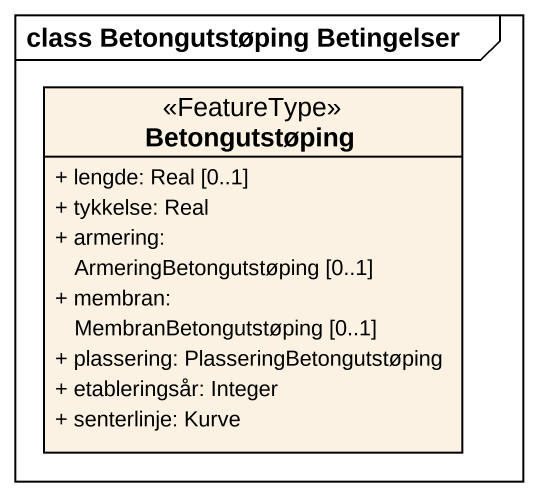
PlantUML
@startuml
mainframe class Betongutstøping Betingelser
hide circle
hide empty members
skinparam classAttributeIconSize 0
class Betongutstøping <<FeatureType>> {
  + lengde: Real [0..1]
  + tykkelse: Real
  + armering: ArmeringBetongutstøping [0..1]
  + membran: MembranBetongutstøping [0..1]
  + plassering: PlasseringBetongutstøping
  + etableringsår: Integer
  + senterlinje: Kurve
}
@enduml
